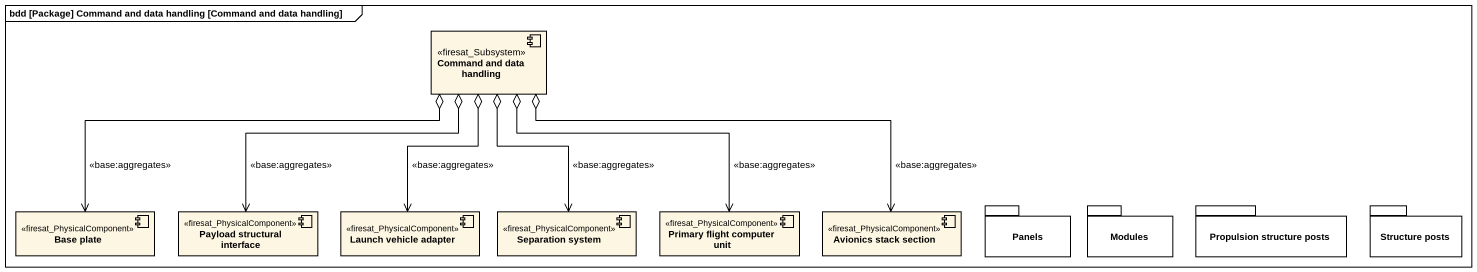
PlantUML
@startuml
mainframe bdd [Package] Command and data handling [Command and data handling]
component "Command and data handling" as Command_and_data_handling <<firesat_Subsystem>>
component "Base plate" as Base_plate <<firesat_PhysicalComponent>>
component "Payload structural interface" as Payload_structural_interface <<firesat_PhysicalComponent>>
component "Launch vehicle adapter" as Launch_vehicle_adapter <<firesat_PhysicalComponent>>
component "Separation system" as Separation_system <<firesat_PhysicalComponent>>
component "Primary flight computer unit" as Primary_flight_computer_unit <<firesat_PhysicalComponent>>
component "Avionics stack section" as Avionics_stack_section <<firesat_PhysicalComponent>>
package Panels {
}
package Modules {
}
package "Propulsion structure posts" as Propulsion_structure_posts {
}
package "Structure posts" as Structure_posts {
}
Command_and_data_handling o-left-> Base_plate : <<base:aggregates>>
Command_and_data_handling o--> Payload_structural_interface : <<base:aggregates>>
Command_and_data_handling o--> Launch_vehicle_adapter : <<base:aggregates>>
Command_and_data_handling o--> Separation_system : <<base:aggregates>>
Command_and_data_handling o--> Primary_flight_computer_unit : <<base:aggregates>>
Command_and_data_handling o-right-> Avionics_stack_section : <<base:aggregates>>
@enduml
